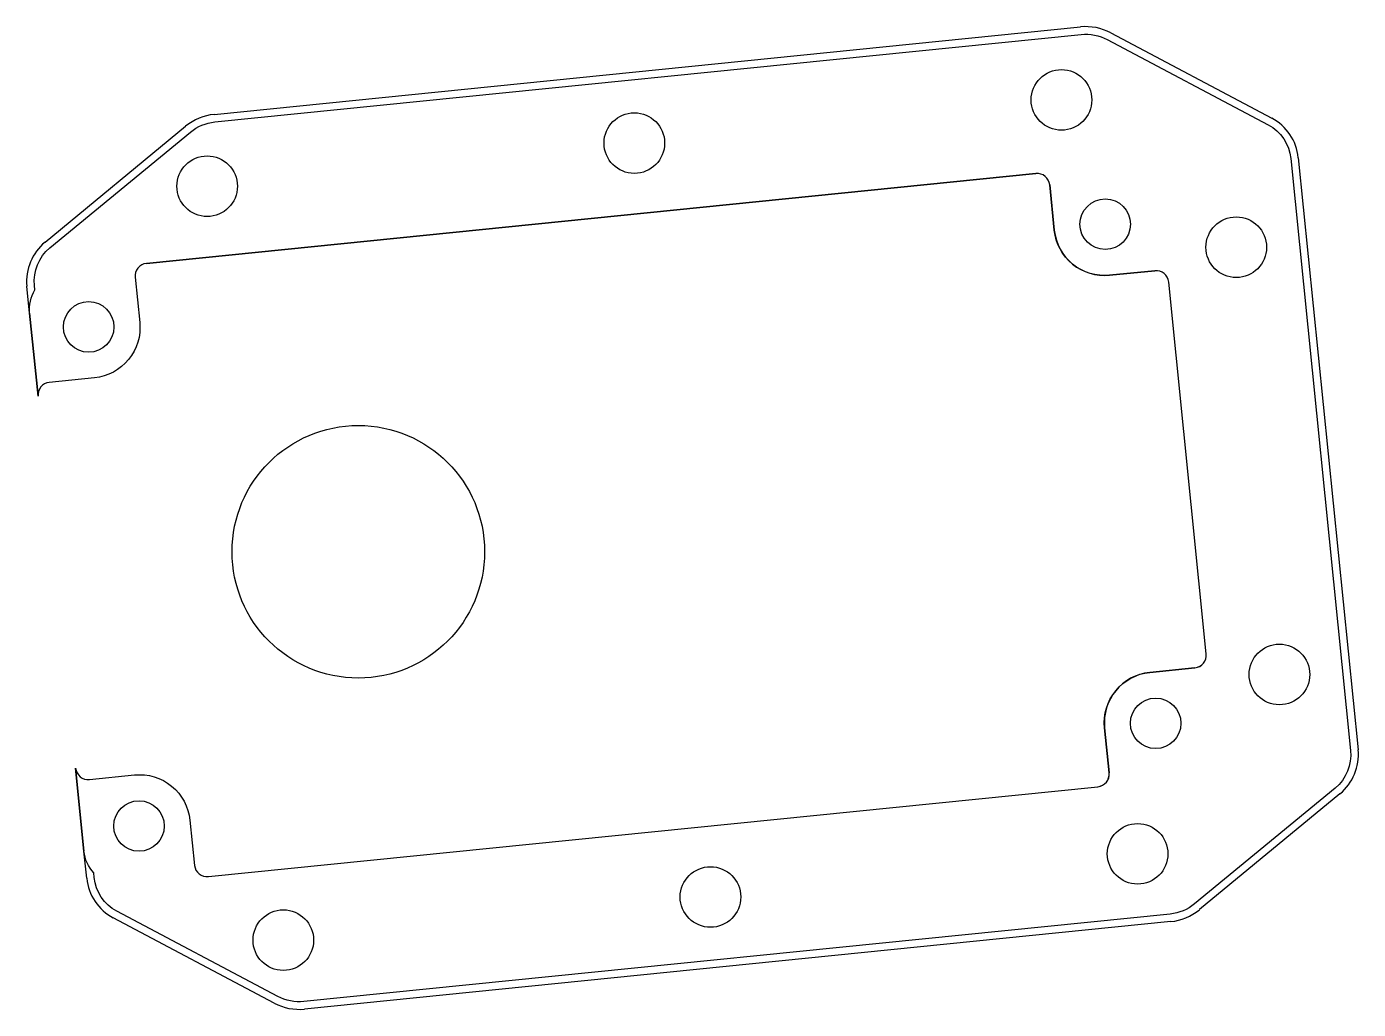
# Model space of a CAD drawing. Header units: millimetres. Extents: x 205.8 to 258.5, y 34 to 72.9.
import ezdxf

# ---------------------------------------------------------------- set-up
doc = ezdxf.new("R2010")
doc.units = ezdxf.units.MM
doc.layers.get('0').update_dxf_attribs({"linetype": 'CONTINUOUS'})

msp = doc.modelspace()

# ---------------------------------------------------------------- linework, layer by layer
for p, q in [((213.179, 69.426), (247.48, 72.892)), ((248.681, 72.656), (255.053, 69.28)), ((206.481, 64.373), (212.049, 68.956)), ((256.106, 67.714), (258.475, 44.271)), ((210.496, 63.527), (245.717, 67.085)), ((246.265, 66.638), (246.446, 64.847)), ((248.636, 63.058), (250.427, 63.239)), ((252.463, 48.067), (250.975, 62.792)), ((205.871, 61.552), (205.763, 62.628)), ((205.871, 61.552), (206.203, 58.269)), ((252.015, 47.519), (250.224, 47.338)), ((248.436, 45.147), (248.617, 43.356)), ((207.69, 43.544), (208.022, 40.26)), ((212.949, 39.25), (248.169, 42.809)), ((257.756, 42.525), (252.188, 37.943)), ((208.131, 39.185), (208.022, 40.26)), ((215.556, 34.242), (209.184, 37.619)), ((251.058, 37.472), (216.757, 34.007))]:
    msp.add_line(p, q)
msp.add_lwpolyline([(210.049, 62.979), (210.23, 61.188, -0.414214), (208.441, 58.997), (206.65, 58.817, 0.414214), (206.203, 58.269), (205.871, 61.552, -0.162278), (206.079, 62.478), (206.061, 62.658, -0.250765), (206.672, 64.141), (212.24, 68.724, -0.148069), (213.209, 69.128), (247.51, 72.593, -0.148069), (248.541, 72.391), (254.912, 69.015, -0.250765), (255.808, 67.683), (258.176, 44.241, -0.250765), (257.565, 42.757), (251.998, 38.174, -0.148069), (251.028, 37.77), (216.727, 34.305, -0.148069), (215.696, 34.507), (209.325, 37.884, -0.250765), (208.429, 39.215), (208.411, 39.395, -0.162278), (208.022, 40.26), (207.69, 43.544, 0.414214), (208.238, 43.097), (210.029, 43.277, -0.414214), (212.22, 41.489), (212.401, 39.698, 0.414214), (212.949, 39.25), (248.169, 42.809, 0.414214), (248.617, 43.356), (248.436, 45.147, -0.414214), (250.224, 47.338), (252.015, 47.519, 0.414214), (252.463, 48.067), (250.975, 62.792, 0.414214), (250.427, 63.239), (248.636, 63.058, -0.414214), (246.446, 64.847), (246.265, 66.638, 0.414214), (245.717, 67.085), (210.496, 63.527, 0.414214)], format="xyb", close=True)
for centre, radius in [((246.729, 70.001), 1.2), ((246.729, 70.001), 1.2), ((229.815, 68.293), 1.2), ((229.815, 68.293), 1.2), ((212.901, 66.584), 1.2), ((212.901, 66.584), 1.2), ((248.462, 65.081), 1), ((253.65, 64.168), 1.2), ((253.65, 64.168), 1.2), ((208.207, 61.014), 1), ((218.886, 52.112), 5), ((255.359, 47.254), 1.2), ((255.359, 47.254), 1.2), ((250.458, 45.321), 1), ((210.203, 41.255), 1), ((249.744, 40.153), 1.2), ((249.744, 40.153), 1.2), ((232.83, 38.445), 1.2), ((232.83, 38.445), 1.2), ((215.916, 36.736), 1.2), ((215.916, 36.736), 1.2)]:
    msp.add_circle(centre, radius)
for centre, radius, start, end in [((247.692, 70.79), 2.113, 62.0785, 95.7686), ((213.392, 67.325), 2.113, 95.7686, 129.4587), ((254.116, 67.513), 2, 5.7686, 62.0785), ((245.767, 66.588), 0.5, 5.7686, 95.7686), ((207.752, 62.829), 2, 129.4587, 185.7686), ((248.435, 65.048), 2, 185.7686, 275.7686), ((250.478, 62.742), 0.5, 5.7686, 95.7686), ((251.965, 48.016), 0.5, -84.2314, 5.7686), ((250.426, 45.348), 2, 95.7686, 185.7686), ((256.485, 44.07), 2, -50.5413, 5.7686), ((248.119, 43.306), 0.5, -84.2314, 5.7686), ((210.121, 39.386), 2, 185.7686, 242.0785), ((250.846, 39.574), 2.113, 275.7686, 309.4587), ((216.545, 36.109), 2.113, 242.0785, 275.7686)]:
    msp.add_arc(centre, radius, start, end)

doc.saveas('drawing.dxf')
